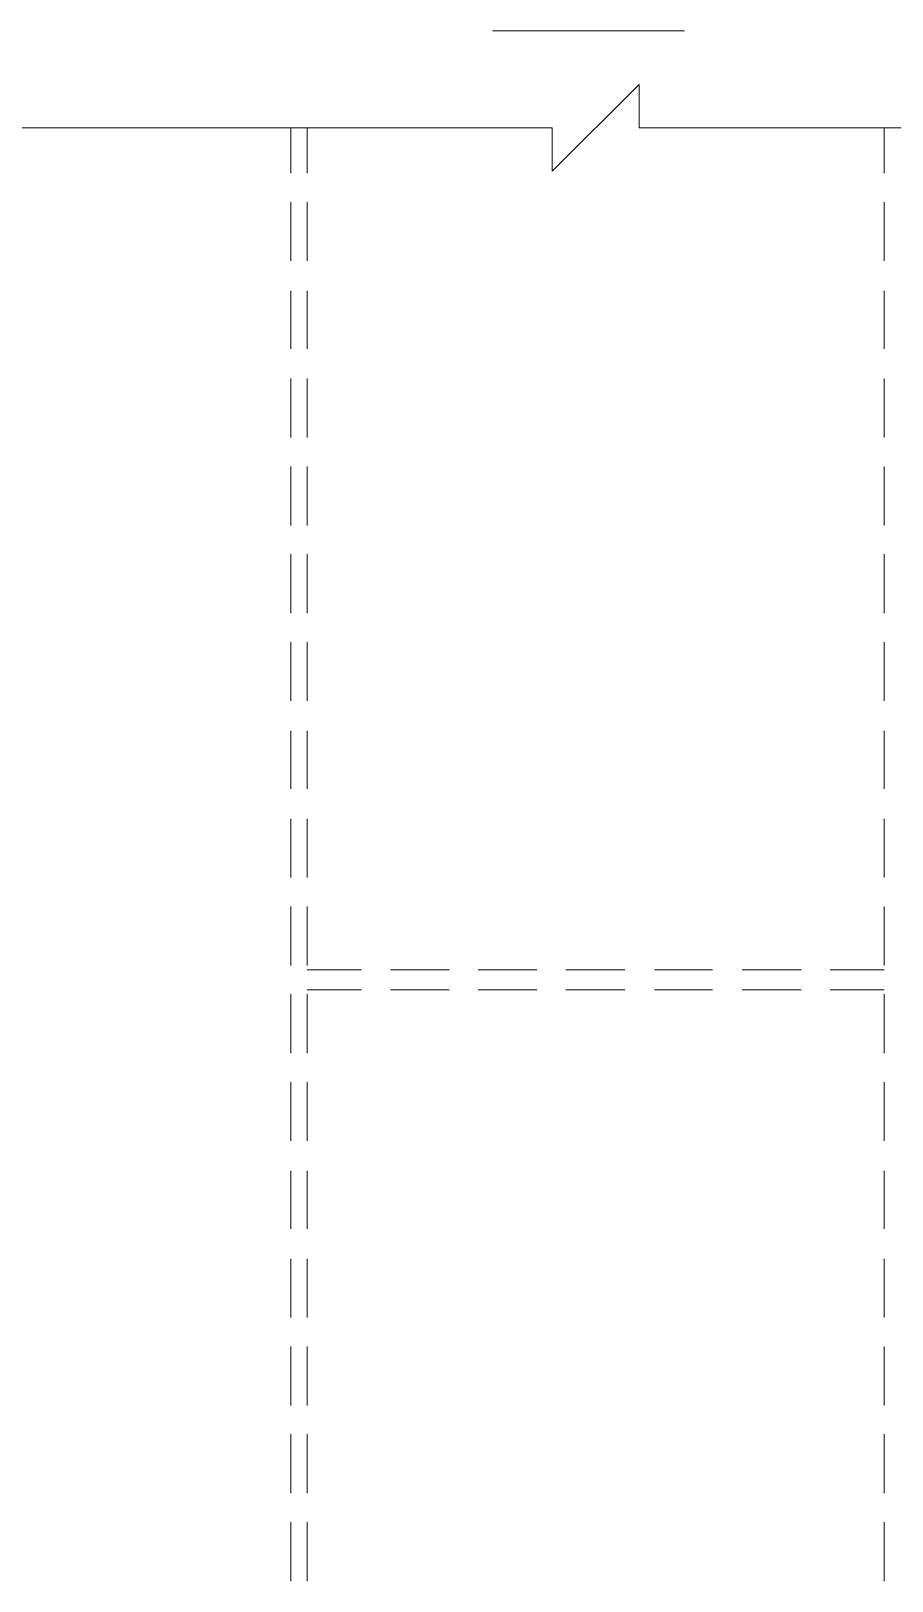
# Model space of a CAD drawing. Header units: millimetres. Extents: x 24 to 410, y 10 to 282.
# Drawn here: x 120.7 to 161, y 66.4 to 138.9 of the extents above; entities that cross this region are included whole.
import ezdxf

# ---------------------------------------------------------------- set-up
doc = ezdxf.new("R2010")
doc.units = ezdxf.units.MM

msp = doc.modelspace()

# ---------------------------------------------------------------- linework, layer by layer
at = {"color": 7, "lineweight": 0}
for points in [[(142.282333, 138.853333), (151.257, 138.853333)], [(145.076333, 134.323667), (145.076333, 132.291667), (149.140333, 136.355667), (149.140333, 134.323667)], [(42.206333, 134.323667), (145.076333, 134.323667)], [(132.842, 134.323667), (132.842, 132.207)], [(133.604, 134.323667), (133.604, 132.207)], [(149.140333, 134.323667), (251.968, 134.323667)], [(160.612667, 134.323667), (160.612667, 132.207)], [(132.842, 130.852333), (132.842, 128.100667)], [(133.604, 130.852333), (133.604, 128.100667)], [(160.612667, 130.852333), (160.612667, 128.100667)], [(132.842, 126.703667), (132.842, 123.994333)], [(133.604, 126.703667), (133.604, 123.994333)], [(160.612667, 126.703667), (160.612667, 123.994333)], [(132.842, 122.597333), (132.842, 119.845667)], [(133.604, 122.597333), (133.604, 119.845667)], [(160.612667, 122.597333), (160.612667, 119.845667)], [(132.842, 118.491), (132.842, 115.739333)], [(133.604, 118.491), (133.604, 115.739333)], [(160.612667, 118.491), (160.612667, 115.739333)], [(132.842, 114.384667), (132.842, 111.633)], [(133.604, 114.384667), (133.604, 111.633)], [(160.612667, 114.384667), (160.612667, 111.633)], [(132.842, 110.278333), (132.842, 107.526667)], [(133.604, 110.278333), (133.604, 107.526667)], [(160.612667, 110.278333), (160.612667, 107.526667)], [(132.842, 106.129667), (132.842, 103.420333)], [(133.604, 106.129667), (133.604, 103.420333)], [(160.612667, 106.129667), (160.612667, 103.420333)], [(132.842, 102.023333), (132.842, 99.271667)], [(133.604, 102.023333), (133.604, 99.271667)], [(160.612667, 102.023333), (160.612667, 99.271667)], [(132.842, 97.917), (132.842, 95.165333)], [(133.604, 97.917), (133.604, 95.165333)], [(160.612667, 97.917), (160.612667, 95.165333)], [(133.604, 94.953667), (136.144, 94.953667)], [(137.498667, 94.953667), (140.250333, 94.953667)], [(141.605, 94.953667), (144.356667, 94.953667)], [(145.711333, 94.953667), (148.463, 94.953667)], [(149.86, 94.953667), (152.569333, 94.953667)], [(153.966333, 94.953667), (156.718, 94.953667)], [(158.072667, 94.953667), (160.612667, 94.953667)], [(132.842, 93.810667), (132.842, 91.059)], [(133.604, 94.022333), (136.144, 94.022333)], [(133.604, 93.810667), (133.604, 91.059)], [(137.498667, 94.022333), (140.250333, 94.022333)], [(141.605, 94.022333), (144.356667, 94.022333)], [(145.711333, 94.022333), (148.463, 94.022333)], [(149.86, 94.022333), (152.569333, 94.022333)], [(153.966333, 94.022333), (156.718, 94.022333)], [(158.072667, 94.022333), (160.612667, 94.022333)], [(160.612667, 93.810667), (160.612667, 91.059)], [(132.842, 89.704333), (132.842, 86.952667)], [(133.604, 89.704333), (133.604, 86.952667)], [(160.612667, 89.704333), (160.612667, 86.952667)], [(132.842, 85.555667), (132.842, 82.846333)], [(133.604, 85.555667), (133.604, 82.846333)], [(160.612667, 85.555667), (160.612667, 82.846333)], [(132.842, 81.449333), (132.842, 78.697667)], [(133.604, 81.449333), (133.604, 78.697667)], [(160.612667, 81.449333), (160.612667, 78.697667)], [(132.842, 77.343), (132.842, 74.591333)], [(133.604, 77.343), (133.604, 74.591333)], [(160.612667, 77.343), (160.612667, 74.591333)], [(132.842, 73.236667), (132.842, 70.485)], [(133.604, 73.236667), (133.604, 70.485)], [(160.612667, 73.236667), (160.612667, 70.485)], [(132.842, 69.130333), (132.842, 66.378667)], [(133.604, 69.130333), (133.604, 66.378667)], [(160.612667, 69.130333), (160.612667, 66.378667)]]:
    msp.add_lwpolyline(points, dxfattribs=at)

doc.saveas('drawing.dxf')
